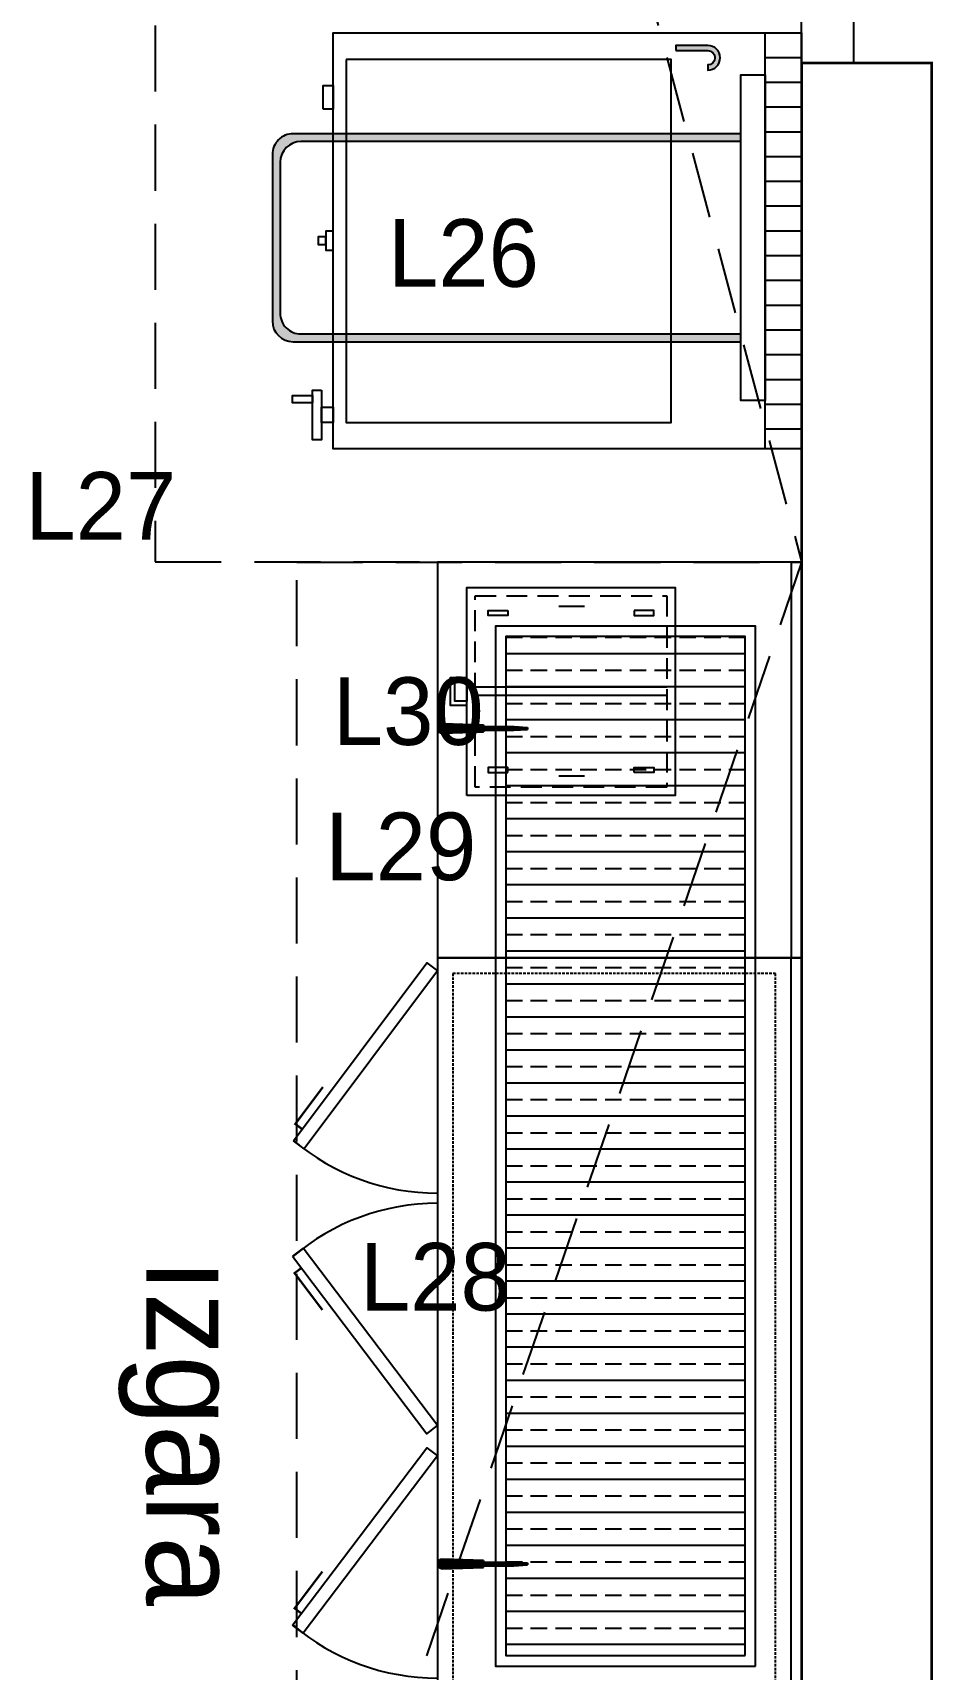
# Model space of a CAD drawing. Header units: millimetres. Extents: x -2729 to 15248, y -12439 to 5292.
# Drawn here: x 6665 to 6835.9, y -10942.7 to -10628 of the extents above; entities that cross this region are included whole.
import ezdxf

# ---------------------------------------------------------------- set-up
doc = ezdxf.new("R2010")
doc.units = ezdxf.units.MM
doc.linetypes.add('DASHED', pattern=[0.75, 0.5, -0.25])
doc.linetypes.add('HIDDENX2', pattern=[19.049999999999997, 12.7, -6.349999999999998])
doc.layers.add('002 Çizgi', color=7, linetype='Continuous')
doc.layers.add('S2000-002 Çizgi', color=7, linetype='Continuous')
for name, color, linetype, lineweight in [('DUVAR 2_Ном_пера__60', 7, 'Continuous', 35), ('kolon_Ном_пера__60', 7, 'Continuous', 35), ('mevcut kolonlar_Ном_пера__60', 7, 'Continuous', 35)]:
    doc.layers.add(name, color=color, linetype=linetype, lineweight=lineweight)
doc.styles.add('TAKSİM', font='GOTHIC.TTF', dxfattribs={"height": 20})

# ---------------------------------------------------------------- blocks, each defined once
blk = doc.blocks.new('A$C0E7B1622')
at = {"layer": 'S2000-002 Çizgi'}
h = blk.add_hatch(dxfattribs=at)
h.set_pattern_fill('ANSI33', color=4, angle=45, style=0)
h.set_pattern_definition([(90, (-5851.56456627352, -2038.862854558669), (-6.349999999999999, 1.3e-15), []), (90, (-5848.389564902111, -2035.68785318726), (-6.349999999999999, 1.3e-15), [3.174999999999999, -1.587499999999999])])
h.paths.add_polyline_path([(198.0000170106941, 58.9931835907846), (2.048614972591167, 58.9931835907846), (2.048614972591167, 12.99318359078461), (19.32310076284375, 12.99318359078461), (19.32310076284375, 14.52451889821896), (19.48452311718483, 17.18645746033235), (19.8555146090066, 17.18645746033235), (20.01693696334769, 14.52451889821896), (20.01693696334769, 12.99318359078461), (179.9830970580406, 12.99318359078461), (179.9830970580406, 14.52451889821896), (180.1445194123816, 17.18645746033235), (180.5155109042034, 17.18645746033235), (180.6769332585445, 14.52451889821896), (180.6769332585445, 12.99318359078461), (198.0000170106941, 12.99318359078461)])
h = blk.add_hatch(dxfattribs=at)
h.set_pattern_fill('ANSI32', color=256, style=0)
h.set_pattern_definition([(135, (4280.582636246838, -7757.067168537744), (0.2651650429449553, 0.2651650429449553), []), (135, (4280.405859551838, -7757.067168537744), (0.2651650429449553, 0.2651650429449553), [])])
h.paths.add_polyline_path([(18.98107645012442, 7.896454541673847), (20.35896127606702, 7.896454541674756), (20.39331646418032, 6.896454541673847), (18.94672126201021, 6.896454541674756)])
h.paths.add_polyline_path([(19.00947198582071, 8.722982855320879), (19.32310076284375, 8.722982855320879), (19.32310076284375, 14.52451889821805), (19.40629617716422, 15.89645454167203), (19.93374154902722, 15.89645454167203), (20.01693696334769, 14.52451889821168), (20.01693696334769, 8.722982855320879), (20.33056574037073, 8.722982855320879), (20.35896127606702, 7.896454541673847), (18.98107645012351, 7.896454541673847)])
h.paths.add_polyline_path([(18.87801088578271, 4.896454541672028), (20.46202684040963, 4.896454541672028), (20.60409126088689, 0.7612881147588269, -0.4374046375725881), (19.90035287063256, -6.714080882e-07), (19.43968485555888, -6.714080882e-07, -0.437404637572588), (18.73594646530455, 0.7612881147588269)])
h.paths.add_polyline_path([(18.94672126201021, 6.896454541673847), (20.39331646418123, 6.896454541673847), (20.46202684040872, 4.896454541672028), (18.8780108857818, 4.896454541672028)])
h.paths.add_polyline_path([(19.48452311718483, 17.18645746033144), (19.85551460900751, 17.18645746033144), (19.93374154902813, 15.89645454167203), (19.40629617716513, 15.89645454167203)])
h = blk.add_hatch(dxfattribs=at)
h.set_pattern_fill('ANSI32', color=256, style=0)
h.set_pattern_definition([(45, (-4080.58260222545, -7757.067168537744), (-0.2651650429449553, 0.2651650429449553), []), (45, (-4080.40582553045, -7757.067168537744), (-0.2651650429449553, 0.2651650429449553), [])])
h.paths.add_polyline_path([(181.0189575712638, 7.896454541673847), (179.6410727453212, 7.896454541674756), (179.6067175572079, 6.896454541673847), (181.053312759378, 6.896454541674756)])
h.paths.add_polyline_path([(180.9905620355675, 8.722982855320879), (180.6769332585445, 8.722982855320879), (180.6769332585445, 14.52451889821805), (180.593737844224, 15.89645454167203), (180.066292472361, 15.89645454167203), (179.9830970580406, 14.52451889821168), (179.9830970580406, 8.722982855320879), (179.6694682810175, 8.722982855320879), (179.6410727453212, 7.896454541673847), (181.0189575712647, 7.896454541673847)])
h.paths.add_polyline_path([(181.1220231356055, 4.896454541672028), (179.5380071809786, 4.896454541672028), (179.3959427605014, 0.7612881147588269, 0.4374046375725881), (180.0996811507557, -6.714080882e-07), (180.5603491658294, -6.714080882e-07, 0.437404637572588), (181.2640875560837, 0.7612881147588269)])
h.paths.add_polyline_path([(181.053312759378, 6.896454541673847), (179.606717557207, 6.896454541673847), (179.5380071809795, 4.896454541672028), (181.1220231356065, 4.896454541672028)])
h.paths.add_polyline_path([(180.5155109042034, 17.18645746033144), (180.1445194123807, 17.18645746033144), (180.0662924723601, 15.89645454167203), (180.5937378442231, 15.89645454167203)])
for p, q in [((19.32310076284375, 14.52451889821896), (19.48452311718483, 17.18645746033235)), ((19.85415535338234, 17.18645746033235), (19.48452311718392, 17.18645746033235)), ((19.4858823728091, 17.18645746033235), (19.85551460900751, 17.18645746033235)), ((20.01693696334769, 14.52451889821896), (19.8555146090066, 17.18645746033235)), ((179.9830970580406, 14.52451889821896), (180.1445194123816, 17.18645746033235)), ((180.5141516485791, 17.18645746033235), (180.1445194123807, 17.18645746033235)), ((180.1458786680059, 17.18645746033235), (180.5155109042043, 17.18645746033235)), ((180.6769332585445, 14.52451889821896), (180.5155109042034, 17.18645746033235)), ((19.32310076284375, 8.722982855320879), (19.32310076284375, 14.52451889821896)), ((20.01693696334769, 8.722982855320879), (20.01693696334769, 14.52451889821896)), ((179.9830970580406, 8.722982855320879), (179.9830970580406, 14.52451889821896)), ((180.6769332585445, 8.722982855320879), (180.6769332585445, 14.52451889821896)), ((18.73594646530546, 0.7612881147779264), (19.00947198582071, 8.722982855320879)), ((19.00947198582071, 8.722982855320879), (19.32310076284375, 8.722982855320879)), ((20.33056574037073, 8.722982855320879), (20.01693696334769, 8.722982855320879)), ((20.0169369633486, 8.722982855320879), (20.33056574037164, 8.722982855320879)), ((20.60409126088598, 0.7612881147779264), (20.33056574037073, 8.722982855320879)), ((20.33056574037164, 8.722982855320879), (20.60409126088689, 0.7612881147779264)), ((179.3959427605023, 0.7612881147779264), (179.6694682810175, 8.722982855320879)), ((179.6694682810166, 8.722982855320879), (179.3959427605014, 0.7612881147779264)), ((179.6694682810175, 8.722982855320879), (179.9830970580406, 8.722982855320879)), ((179.9830970580396, 8.722982855320879), (179.6694682810166, 8.722982855320879)), ((180.9905620355675, 8.722982855320879), (180.6769332585445, 8.722982855320879)), ((181.2640875560828, 0.7612881147779264), (180.9905620355675, 8.722982855320879)), ((19.43968485555706, -6.714080882e-07), (19.90035287063347, -6.714080882e-07)), ((19.90035287063438, -6.714080882e-07), (19.43968485555797, -6.714080882e-07)), ((180.5603491658312, -6.714080882e-07), (180.0996811507548, -6.714080882e-07)), ((180.0996811507539, -6.714080882e-07), (180.5603491658303, -6.714080882e-07))]:
    blk.add_line(p, q, dxfattribs=at)
for points in [[(1.70106941368e-05, 60.9931835907846), (200.0000170106941, 60.9931835907846), (200.0000170106941, 10.99318359078461), (1.70106941368e-05, 10.99318359078461)], [(2.048614972591167, 58.9931835907846), (198.0000170106941, 58.9931835907846), (198.0000170106941, 12.99318359078461), (2.048614972591167, 12.99318359078461)]]:
    blk.add_lwpolyline(points, close=True, dxfattribs=at)
for centre, radius, start, end in [((19.43968485555888, 0.705913009044707), 0.7059136804527953, 175.5008339718912, 269.9999999999479), ((19.90035287063256, 0.705913009044707), 0.7059136804527953, 270.0000000000521, 4.499166028108733), ((19.90035287063438, 0.705913009044707), 0.7059136804526176, 270, 4.499166028108733), ((180.0996811507557, 0.705913009044707), 0.7059136804527953, 175.5008339718912, 269.9999999999479), ((180.0996811507539, 0.705913009044707), 0.7059136804526176, 175.5008339718912, 270), ((180.5603491658294, 0.705913009044707), 0.7059136804527953, 270.0000000000521, 4.499166028108733)]:
    blk.add_arc(centre, radius, start, end, dxfattribs=at)
blk = doc.blocks.new('A$C41C33ED8')
at = {"layer": 'S2000-002 Çizgi'}
for points in [[(0, 3.909768349170917), (50, 3.909768349170917), (50, 53.90976834917093), (0, 53.90976834917093)], [(5.514396861452951, 44.08074923546518), (6.739818360216304, 44.08074923546518), (6.739818360216304, 48.82753024089742), (5.514396861452951, 48.82753024089742)], [(44.48560313854705, 44.08074923546518), (43.26018163978369, 44.08074923546518), (43.26018163978369, 48.82753024089742), (44.48560313854705, 48.82753024089742)], [(5.514396861452951, 13.73878746287664), (6.739818360216304, 13.73878746287664), (6.739818360216304, 8.992006457444404), (5.514396861452951, 8.992006457444404)], [(44.48560313854705, 13.73878746287664), (43.26018163978369, 13.73878746287664), (43.26018163978369, 8.992006457444404), (44.48560313854705, 8.992006457444404)], [(22.62660949728342, 3.909768349170917), (22.62660949728342, 1.00000522988921), (27.37339050271657, 1.00000522988921), (27.37339050271657, 3.909768349170917)]]:
    blk.add_lwpolyline(points, close=True, dxfattribs=at)
at = {"layer": 'S2000-002 Çizgi', "linetype": 'DASHED', "ltscale": 10}
blk.add_lwpolyline([(2, 5.909768349170919), (48, 5.909768349170919), (48, 51.9097683491709), (2, 51.9097683491709)], close=True, dxfattribs=at)
at = {"layer": 'S2000-002 Çizgi'}
for points in [[(24, 51.9097683491709), (24, 5.909768349170919)], [(4.622872076985004, 32.15853645357674), (4.622872076985004, 26.03142872572516)], [(45.377127923015, 32.15853645357674), (45.377127923015, 26.03142872572516)], [(21.62660949728342, 3.909768349170917), (21.62660949728342, 5.2298892115e-06), (28.37339050271658, 5.2298892115e-06), (28.37339050271658, 3.909768349170917)]]:
    blk.add_lwpolyline(points, dxfattribs=at)
at = {"layer": 'S2000-002 Çizgi', "ltscale": 15}
blk.add_lwpolyline([(26, 51.9097683491709), (26, 5.909768349170919)], dxfattribs=at)
blk = doc.blocks.new('A$C1D922FFF')
at = {"layer": '002 Çizgi', "color": 7}
blk.add_line((233.0000202903466, 95.81555386538275), (2.029034658157514e-05, 95.81555386537548), dxfattribs=at)
for points in [[(233.0000202903466, 27.81555386538275), (233.0000202903466, 97.81555386538275), (2.029034658157514e-05, 97.81555386537548), (2.029034658335149e-05, 27.81555386537548)], [(216.5600349913402, 30.8416925808433), (215.1030400721211, 31.01372231415917), (213.4009432038729, 31.46725524745307), (211.535445036272, 32.1084569807299), (209.5882462189984, 32.84349311399455), (207.6410474017248, 33.57852924725921), (205.7755492341239, 34.21973098052877), (204.0734523658757, 34.67326391382267), (202.6164574466566, 34.84529364713853), (201.4726483511949, 34.67326391382267), (200.6556418544387, 34.21973098052877), (200.1654379563806, 33.57852924725194), (200.0020366570316, 32.84349311398728), (200.1654379563806, 32.10845698072262), (200.6556418544351, 31.46725524745307), (201.4726483511949, 31.01372231415917), (202.6164574466566, 30.8416925808433), (204.0734523658757, 31.01372231415917), (205.7755492341239, 31.46725524745307), (207.6410474017248, 32.1084569807299), (209.5882462189984, 32.84349311399455), (211.535445036272, 33.57852924725921), (213.4009432038729, 34.21973098052877), (215.1030400721174, 34.67326391382267), (216.5600349913402, 34.84529364713853), (217.7038440868018, 34.67326391382267), (218.5208505835581, 34.21973098052877), (219.0110544816162, 33.57852924725194), (219.1744557809652, 32.84349311398728), (219.0110544816162, 32.10845698072262), (218.5208505835581, 31.46725524745307), (217.7038440868018, 31.01372231415917)], [(35.18001080690738, 0.1504790536728251), (0.9510476938448846, 25.76181607859507), (2.487727915340656, 27.81555386538275), (36.71669102840679, 2.204216840453228)], [(57.38276184093775, -2.633021722431295e-06), (91.49324213948785, 25.76892504746684), (89.9471064786594, 27.81555386538275), (55.83662618010931, 2.046626184894194)], [(128.3121183764633, -2.633021722431295e-06), (94.20163807791323, 25.76892504746684), (95.74777373874167, 27.81555386538275), (129.8582540372918, 2.046626184894194)], [(150.5148694104937, 0.1504790536728251), (184.7438325235562, 25.76181607859507), (183.2071523020604, 27.81555386538275), (148.9781891889943, 2.204216840453228)]]:
    blk.add_lwpolyline(points, close=True, dxfattribs=at)
blk.add_lwpolyline([(188.0000202903466, 95.81555386538275), (188.0000202903466, 27.81555386538275)], dxfattribs=at)
at = {"layer": '002 Çizgi', "color": 7, "linetype": 'DASHED'}
blk.add_lwpolyline([(185.0000202903466, 92.81555386538275), (3.000020290346582, 92.81555386537548), (3.000020290346583, 30.81555386537548), (185.0000202903466, 30.81555386538275)], close=True, dxfattribs=at)
at = {"layer": '002 Çizgi', "color": 7}
for points in [[(222.6686850860788, 42.49722212345114), (195.9968866667332, 42.49722212345114, -1), (195.9968866667332, 46.84302611490602)], [(195.9968866667332, 38.15141813198898), (222.6686850860788, 38.15141813198898, 1), (222.6686850860788, 42.49722212345114)]]:
    blk.add_lwpolyline(points, format="xyb", dxfattribs=at)
at = {"layer": '002 Çizgi', "color": 7, "const_width": 0.4275}
for points in [[(32.92780462727387, 1.835660440136053), (31.93757953542081, 0.5122473707760946), (26.28304803567153, 4.743170506824754), (24.83520097476139, 5.826501571080371)], [(59.62717205765875, 1.69554794422038), (60.62349016297594, 0.3767158405335067), (66.25844862440135, 4.633672523757923), (67.7012839940653, 5.723669497421724)], [(126.0677081597423, 1.69554794422038), (125.0713900544251, 0.3767158405335067), (119.4364315929997, 4.633672523757923), (117.9935962233358, 5.723669497421724)], [(152.7670755901272, 1.835660440136053), (153.7573006819803, 0.5122473707760946), (159.4118321817296, 4.743170506824754), (160.8596792426397, 5.826501571080371)]]:
    blk.add_lwpolyline(points, dxfattribs=at)
at = {"layer": '002 Çizgi', "color": 7}
for centre, radius, start, end in [((2.487727915340656, 27.81555386538275), 42.74999999999995, 319.755034833805, 0), ((89.9471064786594, 27.81555386538275), 42.74999999999999, 180, 220.5092126637801), ((95.74777373874167, 27.81555386538275), 42.74999999999999, 319.49078733622, 0), ((183.2071523020604, 27.81555386538275), 42.74999999999995, 180, 220.244965166195)]:
    blk.add_arc(centre, radius, start, end, dxfattribs=at)
blk = doc.blocks.new('A$C61107C10')
at = {"layer": 'S2000-002 Çizgi'}
h = blk.add_hatch(dxfattribs=at)
h.set_pattern_fill('ANSI31', color=256, scale=1.5, angle=45, style=0)
h.set_pattern_definition([(90, (-4607.269608903756, -4962.415344185491), (-4.762499999999998, 9e-16), [])])
h.paths.add_polyline_path([(-6.0124875745e-06, 94.70845683723745), (79.9999939875106, 94.70845683723749), (79.9999939875106, 101.7084568372374), (-6.0124875745e-06, 101.7084568372374)])
blk.add_hatch(color=256, dxfattribs=at).paths.add_polyline_path([(59.41918767868537, 90.00000473138245), (57.91918767868537, 90.00000473138245), (57.91918767868537, 5.500004731382432, -0.4142135623730951), (53.91918767868538, 1.500004731382432), (24.91918767868538, 1.500004731382432, -0.4142135623730951), (20.91918767868538, 5.500004731382432), (20.91918767868538, 90.00000473138245), (19.41918767868537, 90.00000473138245), (19.41918767868537, 4.000004731382432, 0.4142135623730951), (23.41918767868538, 4.7313824325e-06), (55.41918767868537, 4.7313824325e-06, 0.4142135623730951), (59.41918767868537, 4.000004731382432)])
h = blk.add_hatch(color=256, dxfattribs=at)
edge = h.paths.add_edge_path()
edge.add_line((2.442718297248575, 77.50617744725787), (3.442718297248575, 77.50617744725696))
edge.add_line((3.442718297248575, 77.50617744725696), (3.442718297248575, 83.67959098387202))
edge.add_ellipse((4.815086257685834, 83.67959098387202), major_axis=(-0.9704106911088428, 0.9704106911088424), ratio=0.9999999999989587, start_angle=-134.9999999999702, end_angle=45.0000000000299, ccw=False)
edge.add_line((6.187454218123093, 83.67959098387202), (7.187454218123093, 83.67959098387382))
edge.add_ellipse((4.815086257685834, 83.67959098387382), major_axis=(-1.677517472295607, 1.677517472295607), ratio=0.9999999999991386, start_angle=225.0000000000247, end_angle=405.0000000000247)
edge.add_line((2.442718297248575, 83.67959098387291), (2.442718297248575, 77.50617744725787))
for points in [[(-6.0124875745e-06, 101.7084568372374), (79.9999939875106, 101.7084568372374), (79.9999939875106, 11.70845683723746), (-6.0124875745e-06, 11.70845683723746)], [(79.9999939875106, 94.70845683723745), (-6.0124875745e-06, 94.70845683723745), (-6.0124875745e-06, 101.7084568372374), (79.9999939875106, 101.7084568372374)], [(8.105322434726986, 94.70845683723745), (70.73305292264376, 94.70845683723745), (70.73305292264376, 90.00000473138245), (8.105322434726986, 90.00000473138245)], [(5.129572961453959, 14.17292192186051), (74.92302240700519, 14.17292192186141), (74.92302240700519, 76.64771060391102), (5.129572961453959, 76.64771060391013)], [(14.69239067933631, 9.733943910535343), (10.13416355156369, 9.733943910535343), (10.13416355156369, 11.70845683723746), (14.69239067933631, 11.70845683723746)], [(41.82249398751173, 11.70845683723746), (38.1774939875113, 11.70845683723746), (38.1774939875113, 10.25045683723692), (41.82249398751173, 10.25045683723692)], [(40.72899398751087, 10.25045683723783), (39.27099398751216, 10.25045683723783), (39.27099398751216, 8.792456837238205), (40.72899398751087, 8.792456837238205)], [(68.71296570238154, 9.45187078517938), (78.26353395566365, 9.45187078517938), (78.26353395566365, 7.716037127752316), (68.71296570238154, 7.716037127752316)], [(72.01225499413886, 11.70845683723746), (74.96424466390454, 11.70845683723746), (74.96424466390454, 9.45187078517938), (72.01225499413886, 9.45187078517938)], [(69.75484280943601, 7.716037127752316), (71.14401953848393, 7.716037127752316), (71.14401953848393, 3.897201549811143), (69.75484280943601, 3.897201549811143)]]:
    blk.add_lwpolyline(points, close=True, dxfattribs=at)
for points in [[(23.41918767868538, 4.7313824325e-06), (55.41918767868537, 4.7313824325e-06, 0.4142135623730951), (59.41918767868537, 4.000004731382432), (59.41918767868537, 90.00000473138245), (19.41918767868537, 90.00000473138245), (19.41918767868537, 4.000004731382432, 0.4142135623730951)], [(24.91918767868538, 1.500004731382432), (53.91918767868538, 1.500004731382432, 0.4142135623730951), (57.91918767868537, 5.500004731382432), (57.91918767868537, 90.00000473138245), (20.91918767868538, 90.00000473138245), (20.91918767868538, 5.500004731382432, 0.4142135623730951)], [(3.442718297248575, 77.50617744725696), (3.442718297248575, 83.67959098387202, -0.9999999999999998), (6.187454218123093, 83.67959098387202), (7.187454218123093, 83.67959098387382, 1), (2.442718297248575, 83.67959098387202), (2.442718297248575, 77.50617744725696)]]:
    blk.add_lwpolyline(points, format="xyb", close=True, dxfattribs=at)

msp = doc.modelspace()

# ---------------------------------------------------------------- linework, layer by layer
at = {"layer": 'DUVAR 2_Ном_пера__60', "linetype": 'Continuous'}
msp.add_line((6980.21907295084, -10633.86858300076), (6832.719071257638, -10633.86858300076), dxfattribs=at)
at = {"layer": 'kolon_Ном_пера__60', "color": 3, "linetype": 'Continuous', "flags": 128}
msp.add_lwpolyline([(6812.719071369878, -11023.86928484888), (6837.719071324154, -11023.86928484888), (6837.719071324154, -10633.86858300076), (6812.719071369878, -10633.86858300076)], close=True, dxfattribs=at)
at = {"layer": 'mevcut kolonlar_Ном_пера__60', "linetype": 'Continuous', "flags": 128}
msp.add_lwpolyline([(6812.719070991527, -11023.86858244885), (6837.719070945805, -11023.86858244885), (6837.719071324154, -10633.86858300076), (6812.719071369878, -10633.86858300076)], close=True, dxfattribs=at)
at = {"layer": 'S2000-002 Çizgi', "linetype": 'HIDDENX2'}
for p, q in [((6688.498272720229, -10264.66064958956), (6812.719071006096, -10729.74225839182)), ((6812.719071006103, -10729.8192775222), (6715.719071006089, -11012.66523991642))]:
    msp.add_line(p, q, dxfattribs=at)
at = {"layer": 'S2000-002 Çizgi'}
for p, q in [((6812.719071369878, -10633.86858300076), (6812.719071369878, -10273.87276899893)), ((6822.719071369878, -10633.86858300076), (6822.719071369878, -10273.87276899893))]:
    msp.add_line(p, q, dxfattribs=at)
at = {"layer": 'S2000-002 Çizgi', "linetype": 'HIDDENX2'}
for points in [[(6812.719071006096, -10729.74225839182), (6812.719071006089, -10264.66064958956), (6688.498272720229, -10264.66064958956), (6688.498272720236, -10729.74225839182)], [(6715.719071006089, -11012.66523991642), (6715.719071006096, -10729.8192775222), (6812.719071006103, -10729.8192775222), (6812.719071006096, -11012.66523991642)]]:
    msp.add_lwpolyline(points, close=True, dxfattribs=at)
at = {"layer": 'S2000-002 Çizgi'}
for points in [[(6742.719071006081, -10805.8727142717), (6812.719071006103, -10805.8727142717), (6812.719071006103, -10729.8192775222), (6742.719071006081, -10729.8192775222)], [(6810.719071006081, -10805.8727142717), (6812.719071369878, -10805.8727142717), (6812.719071369878, -10729.8192775222), (6810.719071006081, -10729.8192775222)]]:
    msp.add_lwpolyline(points, close=True, dxfattribs=at)

# ---------------------------------------------------------------- block references
at = {"xscale": -1, "rotation": 270}
msp.add_blockref('A$C0E7B1622', (6742.870374730503, -10942.0767537059), dxfattribs=at)
at = {"rotation": 270}
msp.add_blockref('A$C1D922FFF', (6714.903517140706, -10805.87269398136), dxfattribs=at)
at = {"layer": 'S2000-002 Çizgi', "rotation": 270}
msp.add_blockref('A$C61107C10', (6711.010614168858, -10627.9890287383), dxfattribs=at)
at = {"layer": 'S2000-002 Çizgi', "xscale": -0.8, "yscale": 0.8, "zscale": 0.8, "rotation": 270}
msp.add_blockref('A$C41C33ED8', (6745.261211410828, -10774.64025817702), dxfattribs=at)

# ---------------------------------------------------------------- texts
at = {"style": 'TAKSİM'}
for s, p in [('L26', (6733.229684002262, -10676.83421864446)), ('L27', (6663.543677215465, -10725.45836961656)), ('L30', (6722.622059694725, -10764.93278073595)), ('L29', (6721.202461575828, -10790.9403051984)), ('L28', (6727.827209779237, -10873.6915496774))]:
    msp.add_text(s, height=13, dxfattribs=at).set_placement(p)
msp.add_text('ızgara', height=18, rotation=270, dxfattribs=at).set_placement((6686.803856732436, -10863.60873619456))

doc.saveas('drawing.dxf')
